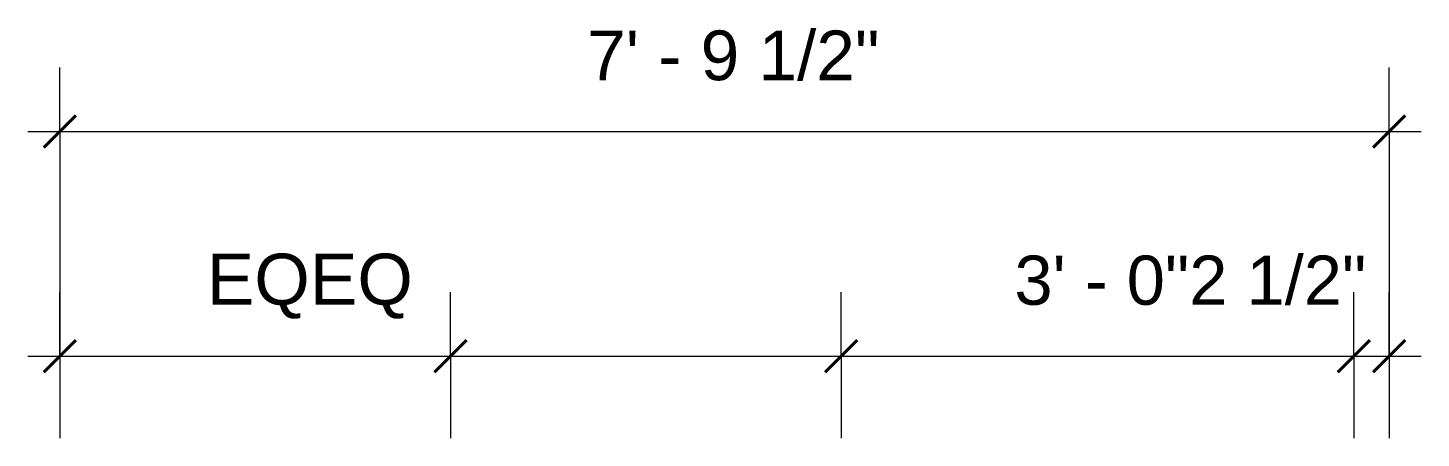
# Model space of a CAD drawing. Header units: inches. Extents: x -6061 to 13621, y -296 to 7483.
# Drawn here: x 12056.3 to 12154.3, y 769.6 to 798.4 of the extents above; entities that cross this region are included whole.
import ezdxf

# ---------------------------------------------------------------- set-up
doc = ezdxf.new("R2010")
doc.units = ezdxf.units.IN
doc.header["$MEASUREMENT"] = 0
doc.layers.get('0').update_dxf_attribs({"linetype": 'CONTINUOUS'})
doc.styles.add('Arial$001H0', font='arial.ttf')

msp = doc.modelspace()

# ---------------------------------------------------------------- linework, layer by layer
at = {"color": 7, "linetype": 'Continuous', "lineweight": 9, "true_color": 0x000007}
for p, q in [((12058.5761, 791.15211), (12058.5761, 795.63718)), ((12152.04171, 791.15211), (12152.04171, 795.63718)), ((12056.33357, 791.15211), (12154.28424, 791.15211)), ((12058.5761, 791.15211), (12058.5761, 769.60777)), ((12152.04171, 791.15211), (12152.04171, 769.60777)), ((12058.5761, 775.37429), (12058.5761, 779.85935)), ((12086.04714, 775.37429), (12086.04714, 779.85935)), ((12113.51818, 775.37429), (12113.51818, 779.85935)), ((12113.51818, 775.37429), (12113.51818, 779.85935)), ((12149.5589, 775.37429), (12149.5589, 779.85935)), ((12152.04171, 775.37429), (12152.04171, 779.85935)), ((12056.33357, 775.37429), (12086.04714, 775.37429)), ((12058.5761, 775.37429), (12058.5761, 769.60777)), ((12086.04714, 775.37429), (12115.76071, 775.37429)), ((12086.04714, 775.37429), (12086.04714, 769.60777)), ((12111.27565, 775.37429), (12149.5589, 775.37429)), ((12113.51818, 775.37429), (12113.51818, 769.60777)), ((12113.51818, 775.37429), (12113.51818, 769.60777)), ((12149.5589, 775.37429), (12154.28424, 775.37429)), ((12149.5589, 775.37429), (12149.5589, 769.60777)), ((12152.04171, 775.37429), (12152.04171, 769.60777))]:
    msp.add_line(p, q, dxfattribs=at)
at = {"color": 7, "linetype": 'Continuous', "lineweight": 40, "true_color": 0x000007}
for p, q in [((12058.5761, 791.15211), (12059.69737, 792.27338)), ((12152.04171, 791.15211), (12153.16298, 792.27338)), ((12058.5761, 791.15211), (12057.45483, 790.03085)), ((12152.04171, 791.15211), (12150.92044, 790.03085)), ((12058.5761, 775.37429), (12059.69737, 776.49555)), ((12086.04714, 775.37429), (12087.16841, 776.49555)), ((12113.51818, 775.37429), (12114.63945, 776.49555)), ((12113.51818, 775.37429), (12114.63945, 776.49555)), ((12149.5589, 775.37429), (12150.68017, 776.49555)), ((12152.04171, 775.37429), (12153.16298, 776.49555)), ((12058.5761, 775.37429), (12057.45483, 774.25302)), ((12086.04714, 775.37429), (12084.92587, 774.25302)), ((12113.51818, 775.37429), (12112.39691, 774.25302)), ((12113.51818, 775.37429), (12112.39691, 774.25302)), ((12149.5589, 775.37429), (12148.43764, 774.25302)), ((12152.04171, 775.37429), (12150.92044, 774.25302))]:
    msp.add_line(p, q, dxfattribs=at)

# ---------------------------------------------------------------- texts
at = {"color": 7, "true_color": 0x000007, "style": 'Arial$001H0'}
for s, height, p in [('7\' - 9 1/2"', 3.4905041, (12095.65793, 794.75582)), ('EQEQ', 3.590405, (12068.9077, 778.97799)), ('3\' - 0"2 1/2"', 3.4549109, (12125.69186, 778.97799))]:
    msp.add_text(s, height=height, dxfattribs=at).set_placement(p)

doc.saveas('drawing.dxf')
